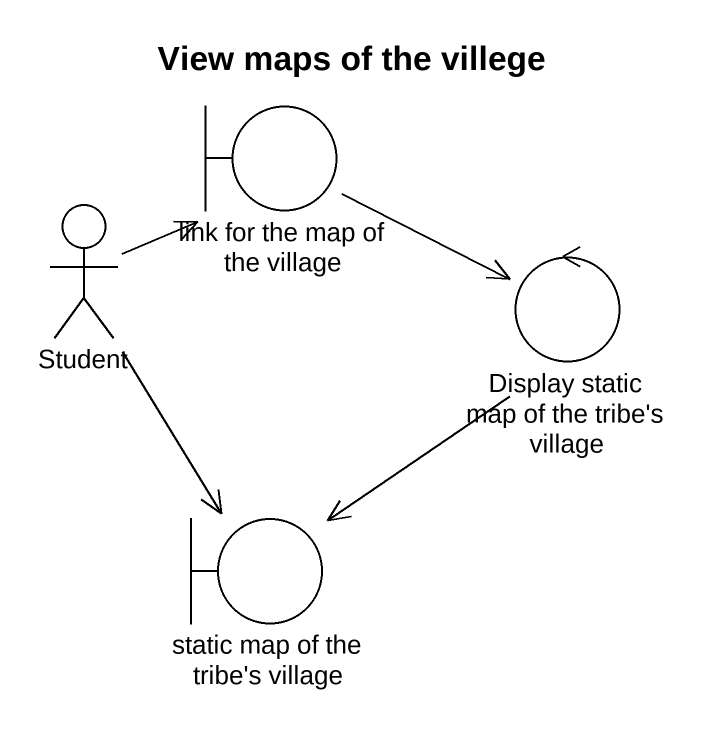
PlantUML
@startuml
title View maps of the villege
boundary "link for the map of the village" as link_for_the_map_of_the
actor Student
control "Display static map of the tribe's village" as Display_static_map_of_the
boundary "static map of the tribe's village" as static_map_of_the_tribe_s
link_for_the_map_of_the -right-> Display_static_map_of_the
Student -right-> link_for_the_map_of_the
Student --> static_map_of_the_tribe_s
Display_static_map_of_the --> static_map_of_the_tribe_s
@enduml
